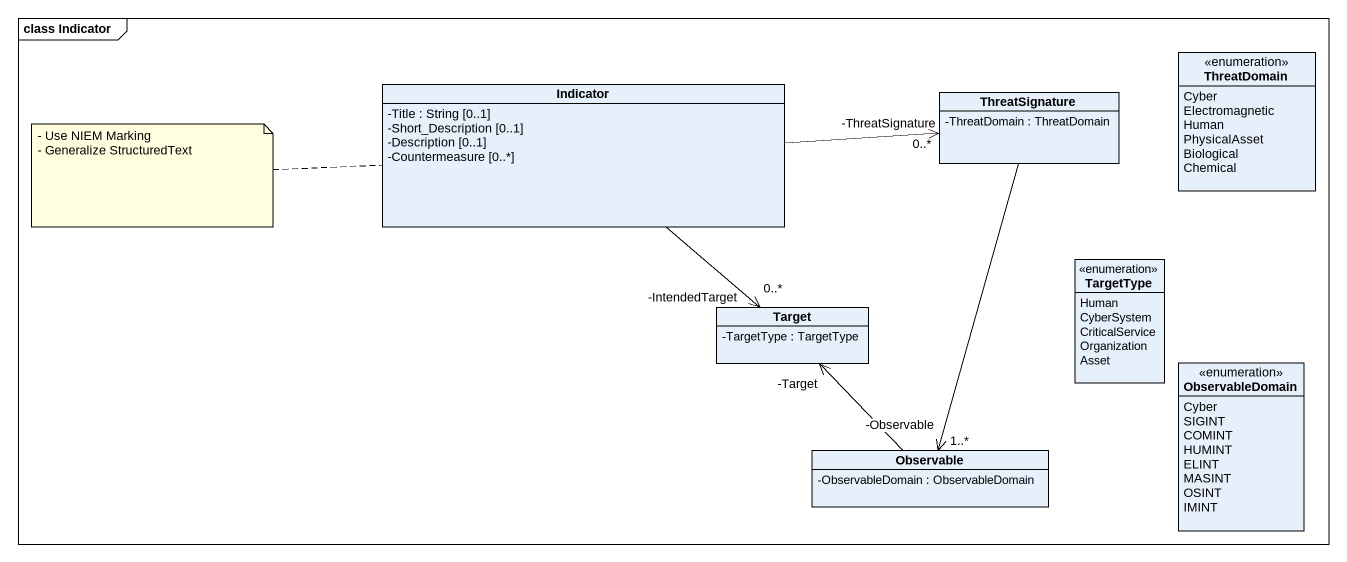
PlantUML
@startuml
mainframe class Indicator
hide circle
hide empty members
skinparam classAttributeIconSize 0
enum ThreatDomain {
  Cyber
  Electromagnetic
  Human
  PhysicalAsset
  Biological
  Chemical
}
class Indicator {
  -Title : String [0..1]
  -Short_Description [0..1]
  -Description [0..1]
  -Countermeasure [0..*]
}
class ThreatSignature {
  -ThreatDomain : ThreatDomain
}
enum TargetType {
  Human
  CyberSystem
  CriticalService
  Organization
  Asset
}
class Target {
  -TargetType : TargetType
}
enum ObservableDomain {
  Cyber
  SIGINT
  COMINT
  HUMINT
  ELINT
  MASINT
  OSINT
  IMINT
}
class Observable {
  -ObservableDomain : ObservableDomain
}
ThreatSignature "-ThreatSignature\n0..*" <-left- Indicator
Target "-IntendedTarget\n0..*" <-up- Indicator
Target "-Target" <-- Observable
Observable "-Observable\n1..*" <-up- ThreatSignature
note left of Indicator
  - Use NIEM Marking
  - Generalize StructuredText
end note
@enduml
